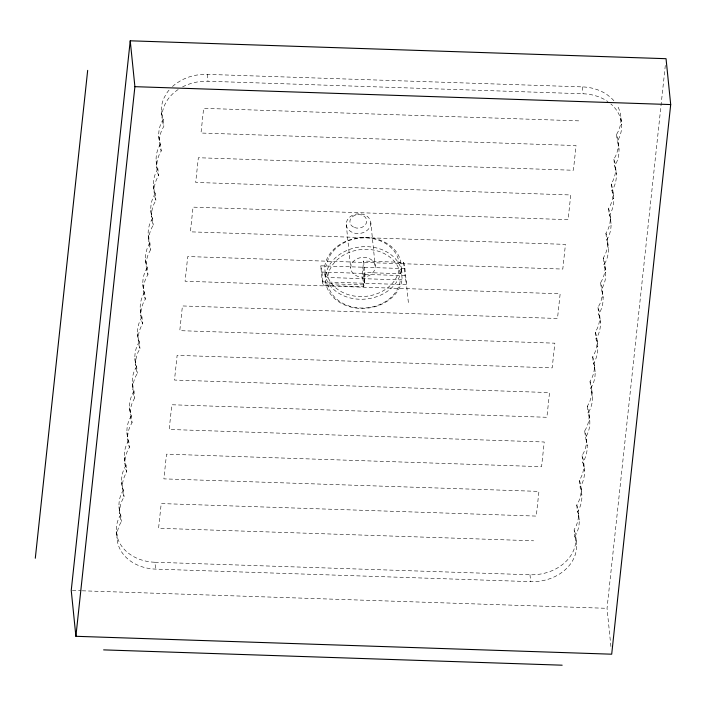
<?xml version="1.0" encoding="UTF-8"?>
<svg xmlns="http://www.w3.org/2000/svg" width="706" height="706" viewBox="0 0 706 706"><rect width="100%" height="100%" fill="white"/><g stroke="black" fill="none" stroke-linecap="round" stroke-linejoin="round"><path stroke-width="0.53" stroke-dasharray="3.53 2.65" d="M404.909 268.633L320.718 265.818L322.342 281.87L323.295 285.356L363.661 286.707L364.605 283.282L364.993 274.36L363.634 261.052L403.664 262.394L404.909 268.633L408.597 304.868M363.661 286.707L362.31 273.407L363.634 261.052M610.919 646.555L607.036 608.325L665.449 64.175M169.016 90.13A42.334 33.897 -5.8 0 0 166.148 94.03L163.924 98.178A42.334 33.897 -5.8 0 0 162.036 115.766L163.157 119.376L161.277 122.888A42.334 33.897 -5.8 0 0 159.388 140.468L160.5 144.077L161.206 150.96L159.327 154.464A42.334 33.897 -5.8 0 0 157.438 172.052L158.55 175.662L156.67 179.174A42.334 33.897 -5.8 0 0 154.782 196.753L155.902 200.363L154.023 203.875A42.334 33.897 -5.8 0 0 152.134 221.455L153.246 225.064L151.366 228.576A42.334 33.897 -5.8 0 0 149.478 246.156L150.599 249.765L148.719 253.277A42.334 33.897 -5.8 0 0 146.83 270.857L147.942 274.466L146.063 277.979A42.334 33.897 -5.8 0 0 144.174 295.558L145.295 299.167L143.415 302.68A42.334 33.897 -5.8 0 0 141.527 320.268L142.638 323.877L140.759 327.381A42.334 33.897 -5.8 0 0 138.87 344.969L139.991 348.579L138.111 352.091A42.334 33.897 -5.8 0 0 136.223 369.67L137.335 373.28L135.455 376.792A42.334 33.897 -5.8 0 0 133.566 394.372L134.687 397.981L132.807 401.493A42.334 33.897 -5.8 0 0 130.919 419.073L132.031 422.682L130.151 426.195A42.334 33.897 -5.8 0 0 128.263 443.774L129.383 447.383L127.504 450.896A42.334 33.897 -5.8 0 0 125.615 468.475L126.727 472.085L124.847 475.597A42.334 33.897 -5.8 0 0 122.959 493.176L124.079 496.795L122.2 500.298A42.334 33.897 -5.8 0 0 120.311 517.886L121.423 521.496L119.543 524.999A42.334 33.897 -5.8 0 0 155.62 569.115L530.683 581.647A42.334 33.897 -5.8 0 0 575.937 540.249L574.816 536.639L574.119 529.756L575.999 526.244A42.334 33.897 -5.8 0 0 577.887 508.664L576.776 505.055L578.655 501.542A42.334 33.897 -5.8 0 0 580.544 483.963L579.423 480.354L581.303 476.841A42.334 33.897 -5.8 0 0 583.191 459.262L582.079 455.644L583.959 452.14A42.334 33.897 -5.8 0 0 585.848 434.552L584.727 430.942L586.607 427.439A42.334 33.897 -5.8 0 0 588.495 409.851L587.383 406.241L589.263 402.729A42.334 33.897 -5.8 0 0 591.151 385.149L590.031 381.54L591.91 378.028A42.334 33.897 -5.8 0 0 593.799 360.448L592.687 356.839L594.567 353.327A42.334 33.897 -5.8 0 0 596.455 335.747L595.334 332.138L597.214 328.625A42.334 33.897 -5.8 0 0 599.103 311.046L597.991 307.437L599.871 303.924A42.334 33.897 -5.8 0 0 601.759 286.345L600.638 282.735L602.518 279.223A42.334 33.897 -5.8 0 0 604.407 261.635L603.295 258.025L605.174 254.522A42.334 33.897 -5.8 0 0 607.054 236.934L605.942 233.324L607.822 229.812A42.334 33.897 -5.8 0 0 609.71 212.232L608.598 208.623L610.478 205.111A42.334 33.897 -5.8 0 0 612.358 187.531L611.246 183.922L613.126 180.409A42.334 33.897 -5.8 0 0 615.014 162.83L613.902 159.221L615.782 155.708A42.334 33.897 -5.8 0 0 617.662 138.129L616.55 134.519L618.43 131.007A42.334 33.897 -5.8 0 0 620.318 113.428L619.003 109.156A42.334 33.897 -5.8 0 0 616.991 105.088M163.157 119.376L163.854 126.259L161.974 129.763A42.334 33.897 -5.8 0 0 160.085 147.351L161.206 150.96M160.5 144.077L158.621 147.589A42.334 33.897 -5.8 0 0 156.732 165.169L157.853 168.778L158.55 175.662M157.853 168.778L155.973 172.29A42.334 33.897 -5.8 0 0 154.084 189.87L155.196 193.479L155.902 200.363M155.196 193.479L153.317 196.992A42.334 33.897 -5.8 0 0 151.437 214.571L152.549 218.18L153.246 225.064M152.549 218.18L150.669 221.693A42.334 33.897 -5.8 0 0 148.781 239.272L149.893 242.89L150.599 249.765M149.893 242.89L148.013 246.394A42.334 33.897 -5.8 0 0 146.133 263.982L147.245 267.592L147.942 274.466M147.245 267.592L145.365 271.095A42.334 33.897 -5.8 0 0 143.477 288.683L144.598 292.293L145.295 299.167M144.598 292.293L142.709 295.805A42.334 33.897 -5.8 0 0 140.829 313.385L141.941 316.994L142.638 323.877M141.941 316.994L140.062 320.506A42.334 33.897 -5.8 0 0 138.173 338.086L139.294 341.695L139.991 348.579M139.294 341.695L137.405 345.208A42.334 33.897 -5.8 0 0 135.526 362.787L136.637 366.396L137.335 373.28M136.637 366.396L134.758 369.909A42.334 33.897 -5.8 0 0 132.869 387.488L133.99 391.098L134.687 397.981M133.99 391.098L132.11 394.61A42.334 33.897 -5.8 0 0 130.222 412.189L131.334 415.799L132.031 422.682M131.334 415.799L129.454 419.311A42.334 33.897 -5.8 0 0 127.565 436.899L128.686 440.509L129.383 447.383M128.686 440.509L126.806 444.012A42.334 33.897 -5.8 0 0 124.918 461.6L126.03 465.21L126.727 472.085M126.03 465.21L124.15 468.722A42.334 33.897 -5.8 0 0 122.262 486.302L123.382 489.911L124.079 496.795M123.382 489.911L121.503 493.423A42.334 33.897 -5.8 0 0 119.614 511.003L120.726 514.612L121.423 521.496M120.726 514.612L118.846 518.125A42.334 33.897 -5.8 0 0 154.923 562.241L155.62 569.115M574.816 536.639L576.696 533.127A42.334 33.897 -5.8 0 0 578.585 515.548L577.473 511.929L579.352 508.426A42.334 33.897 -5.8 0 0 581.241 490.838L580.12 487.228L582 483.725A42.334 33.897 -5.8 0 0 583.888 466.137L582.777 462.527L584.656 459.015A42.334 33.897 -5.8 0 0 586.545 441.435L585.424 437.826L587.304 434.314A42.334 33.897 -5.8 0 0 589.192 416.734L588.08 413.125L589.96 409.612A42.334 33.897 -5.8 0 0 591.849 392.033L590.728 388.424L592.608 384.911A42.334 33.897 -5.8 0 0 594.496 367.332L593.384 363.722L595.264 360.21A42.334 33.897 -5.8 0 0 597.152 342.631L596.032 339.012L597.911 335.509A42.334 33.897 -5.8 0 0 599.8 317.921L598.688 314.311L600.568 310.808A42.334 33.897 -5.8 0 0 602.456 293.219L601.335 289.61L603.215 286.098A42.334 33.897 -5.8 0 0 605.104 268.518L603.992 264.909L605.872 261.397A42.334 33.897 -5.8 0 0 607.76 243.817L606.639 240.208L608.519 236.695A42.334 33.897 -5.8 0 0 610.408 219.116L609.296 215.506L611.175 211.994A42.334 33.897 -5.8 0 0 613.064 194.415L611.943 190.805L613.823 187.293A42.334 33.897 -5.8 0 0 615.711 169.714L614.599 166.095L616.479 162.592A42.334 33.897 -5.8 0 0 618.368 145.004L617.247 141.394L619.127 137.891A42.334 33.897 -5.8 0 0 621.015 120.302L619.7 116.04A42.334 33.897 -5.8 0 0 611.758 104.717L610.858 103.994M178.194 89.547L177.153 90.2A42.334 33.897 -5.8 0 0 166.845 100.914L164.63 105.062A42.334 33.897 -5.8 0 0 162.742 122.641L163.854 126.259M402.138 278.826L400.337 279.911L327.628 277.476L325.59 276.267L324.663 267.097L326.463 266.012A36.553 29.273 -5.8 0 1 361.19 237.984A36.553 29.273 -5.8 0 1 398.74 260.805L398.943 262.235L401.008 263.444L401.943 272.622L400.108 273.699L364.799 272.525L363.475 284.871L327.849 283.688L325.784 282.471L324.848 273.301L326.684 272.216L326.887 273.646A36.553 29.273 -5.8 0 0 364.437 296.467A36.553 29.273 -5.8 0 0 399.172 268.439L401.202 269.648L402.138 278.826A38.486 30.817 -5.8 0 1 365.576 308.328A38.486 30.817 -5.8 0 1 326.04 284.306L325.784 282.471M172.467 86.538A42.334 33.897 -5.8 0 1 176.456 83.317L180.912 80.528A42.334 33.897 -5.8 0 1 207.29 74.368L582.353 86.891A42.334 33.897 -5.8 0 1 607.231 94.763L611.052 97.834A42.334 33.897 -5.8 0 1 614.326 101.293M182.554 86.909A42.334 33.897 -5.8 0 1 207.996 81.243L583.05 93.774A42.334 33.897 -5.8 0 1 607.928 101.646M578.708 120.858L203.646 108.327L200.998 133.037L576.061 145.56L573.404 170.261L198.342 157.738L195.694 182.439L570.757 194.962L568.101 219.663L193.038 207.14L190.391 231.842L565.453 244.373L562.797 269.074L187.734 256.543L185.087 281.244L560.149 293.775L557.493 318.477L182.43 305.954L179.783 330.655L554.845 343.178L552.189 367.879L177.127 355.356L174.479 380.057L549.542 392.58L546.885 417.29L171.823 404.759L169.175 429.46L544.238 441.991L541.581 466.692L166.519 454.161L163.871 478.871L538.934 491.394L536.278 516.095L161.215 503.572L158.568 528.273L533.63 540.796M320.718 265.818L321.936 272.057L362.31 273.407M364.993 274.36L405.015 275.693L406.541 284.686L322.342 281.87M154.923 562.241L529.985 574.763A42.334 33.897 -5.8 0 0 575.24 533.365L574.119 529.756M72.339 590.472L81.155 590.763M82.258 590.798L607.036 608.325M401.008 263.444L400.752 261.617A38.486 30.817 -5.8 0 0 361.225 237.595A38.486 30.817 -5.8 0 0 324.663 267.097M401.943 272.622L401.688 270.786A38.486 30.817 -5.8 0 0 362.152 246.765A38.486 30.817 -5.8 0 0 325.59 276.267M400.108 273.699L399.905 272.278A36.553 29.273 -5.8 0 0 362.354 249.456A36.553 29.273 -5.8 0 0 327.628 277.476M327.849 283.688L328.052 285.109A36.553 29.273 -5.8 0 0 365.602 307.931A36.553 29.273 -5.8 0 0 400.337 279.911M324.848 273.301L325.104 275.128A38.486 30.817 -5.8 0 0 364.64 299.15A38.486 30.817 -5.8 0 0 401.202 269.648M620.927 117.814L621.624 124.697M618.271 142.524L618.968 149.398M616.55 134.519L617.247 141.394M615.623 167.225L616.32 174.1M613.902 159.221L614.599 166.095M612.967 191.926L613.664 198.81M611.246 183.922L611.943 190.805M610.319 216.627L611.017 223.511M608.598 208.623L609.296 215.506M607.663 241.328L608.36 248.212M605.942 233.324L606.639 240.208M605.016 266.03L605.713 272.913M603.295 258.025L603.992 264.909M582.353 86.891L583.05 93.774M602.359 290.731L603.056 297.614M600.638 282.735L601.335 289.61M599.712 315.441L600.409 322.315M597.991 307.437L598.688 314.311M597.055 340.142L597.753 347.017M595.334 332.138L596.032 339.012M594.408 364.843L595.105 371.727M592.687 356.839L593.384 363.722M591.752 389.544L592.458 396.428M590.031 381.54L590.728 388.424M589.104 414.245L589.801 421.129M587.383 406.241L588.08 413.125M586.448 438.947L587.154 445.83M584.727 430.942L585.424 437.826M583.8 463.648L584.497 470.531M582.079 455.644L582.777 462.527M581.144 488.358L581.85 495.233M579.423 480.354L580.12 487.228M578.496 513.059L579.194 519.934M576.776 505.055L577.473 511.929M575.84 537.76L576.546 544.635M529.985 574.763L530.683 581.647M403.664 262.394L405.015 275.693M370.826 222.769A12.32 9.858 -5.8 0 1 352.885 232.627A12.32 9.858 -5.8 0 1 351.932 215.568A12.32 9.858 -5.8 0 1 370.826 222.769L375.257 266.347A12.32 9.858 -5.8 0 1 357.307 276.205A12.32 9.858 -5.8 0 1 356.362 259.146A12.32 9.858 -5.8 0 1 375.257 266.347M362.972 267.23L364.605 283.282M346.267 224.534L350.697 268.112M321.936 272.057L323.295 285.356M207.29 74.368L207.996 81.243M161.436 111.371L162.133 118.255M158.779 136.073L159.477 142.956M156.132 160.774L156.829 167.657M153.476 185.475L154.173 192.359M150.828 210.176L151.525 217.06M148.172 234.886L148.878 241.761M145.524 259.587L146.221 266.462M142.868 284.289L143.574 291.172M140.22 308.99L140.918 315.873M137.564 333.691L138.27 340.574M134.917 358.392L135.614 365.276M132.26 383.093L132.966 389.977M129.613 407.803L130.31 414.678M126.956 432.504L127.662 439.379M124.309 457.206L125.006 464.089M121.653 481.907L122.359 488.79M119.005 506.608L119.702 513.491M116.349 531.309L117.055 538.193M354.421 227.526A8.454 6.769 -5.8 0 0 366.749 220.749A8.454 6.769 -5.8 0 0 353.777 215.807A8.454 6.769 -5.8 0 0 354.421 227.526"/><path stroke-width="1.06" d="M35.3 558.243L87.676 70.371M130.239 40.807L71.235 590.428L75.895 636.3L611.696 654.197L670.7 104.567L666.04 58.695L130.239 40.807L134.899 86.67L75.895 636.3M134.899 86.67L670.7 104.567M103.623 649.882L562.161 665.193"/></g></svg>
